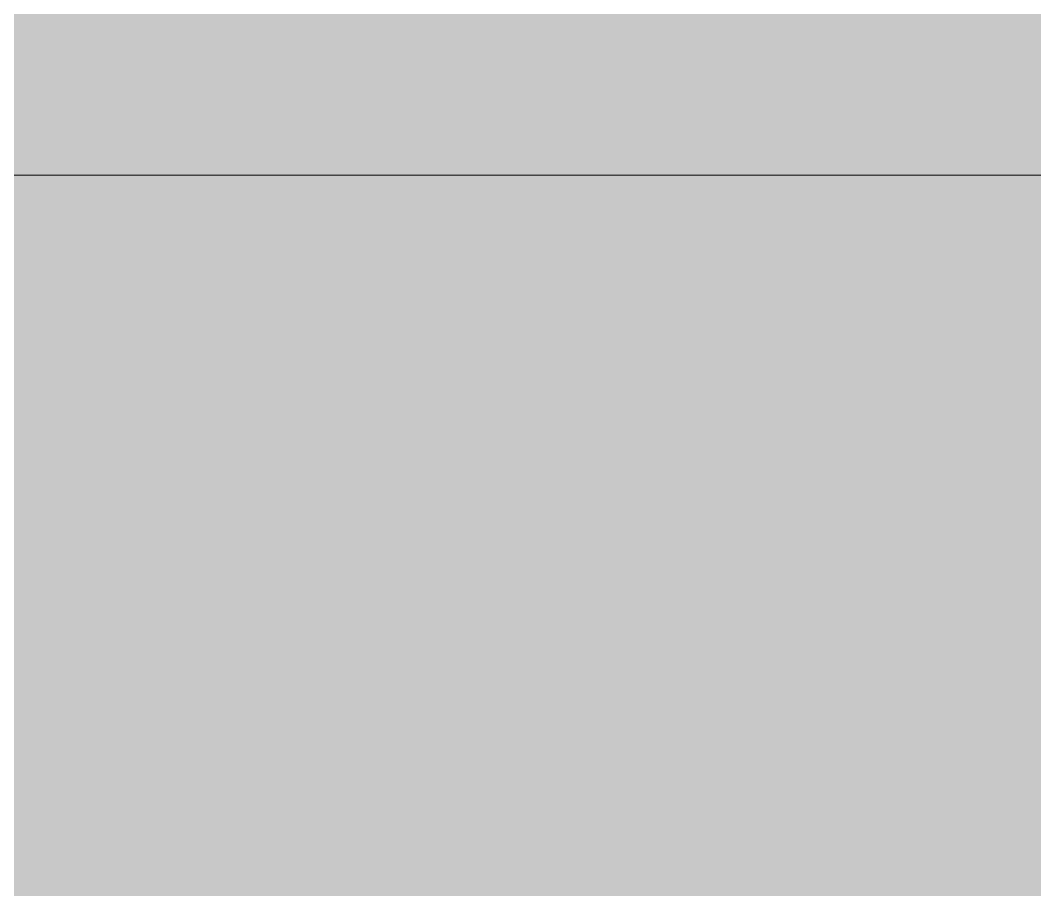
# Model space of a CAD drawing. Header units: inches. Extents: x -4501 to -113, y 9396 to 12816.
# Drawn here: x -3242.01 to -3232.71, y 12073.42 to 12081.38 of the extents above; entities that cross this region are included whole.
import ezdxf

# ---------------------------------------------------------------- set-up
doc = ezdxf.new("R2010")
doc.units = ezdxf.units.IN
doc.header["$MEASUREMENT"] = 0
for name, color, linetype, lineweight in [('A-AREA-PATT-4', 41, 'Continuous', 9), ('A-WALL', 113, 'Continuous', 9), ('A-WALL-5', 113, 'Continuous', 5)]:
    doc.layers.add(name, color=color, linetype=linetype, lineweight=lineweight)

msp = doc.modelspace()

# ---------------------------------------------------------------- hatches: boundary and pattern name
at = {"layer": 'A-AREA-PATT-4'}
h = msp.add_hatch(color=256, dxfattribs=at)
h.paths.add_polyline_path([(-3292.2479, 11718.9894), (-3256.8729, 11719.0519), (-3256.8729, 11720.9894), (-3254.8729, 11720.9894), (-3254.8729, 11721.9894), (-3201.1229, 11721.9894), (-3201.1229, 11723.9894), (-3236.8729, 11723.9894), (-3236.8729, 11753.9894), (-3201.1229, 11753.9894), (-3201.1229, 11745.9894), (-3161.7052, 11745.9894), (-3161.7052, 11769.0315), (-3162.0802, 11769.0315), (-3162.0802, 11793.0315), (-3161.7052, 11793.0315), (-3161.7052, 11815.6144), (-3140.1237, 11815.6144), (-3140.1237, 11816.0736), (-3212.8302, 11815.9948), (-3212.8834, 11814.133), (-3213.027, 11813.9894), (-3213.9231, 11813.9683), (-3213.9231, 11813.7394), (-3216.5463, 11813.7394), (-3216.5463, 11813.4894), (-3217.1368, 11813.4894), (-3217.1368, 11813.7394), (-3217.7274, 11813.7394), (-3217.7274, 11813.4894), (-3218.3179, 11813.4894), (-3218.3179, 11813.7394), (-3218.9085, 11813.7394), (-3218.9085, 11813.4894), (-3219.499, 11813.4894), (-3219.499, 11813.7394), (-3220.0896, 11813.7394), (-3220.0896, 11813.4894), (-3220.6801, 11813.4894), (-3220.6801, 11813.7394), (-3230.1695, 11813.7394), (-3230.1695, 11813.4894), (-3231.8743, 11813.4894), (-3231.8743, 11813.7394), (-3235.7372, 11813.7394), (-3235.7372, 11813.9894), (-3236.6333, 11813.9894), (-3236.8302, 11814.1862), (-3236.8302, 11816.0736), (-3260.8302, 11816.0736), (-3260.8302, 11852.0736), (-3232.3037, 11852.0736), (-3232.3037, 11862.5215), (-3215.8037, 11862.5215), (-3215.8037, 11852.0736), (-3208.3037, 11852.0736), (-3208.3037, 11862.5215), (-3191.8037, 11862.5215), (-3191.8037, 11852.0736), (-3184.3037, 11852.0736), (-3184.3037, 11862.5215), (-3167.8037, 11862.5215), (-3167.8037, 11852.0736), (-3140.1237, 11852.0736), (-3140.1237, 11957.6863), (-3151.727, 11957.6863), (-3151.727, 11975.6863), (-3147.727, 11975.6863), (-3147.727, 12011.6863), (-3151.727, 12011.6863), (-3151.727, 12029.6863), (-3140.1237, 12029.6863), (-3140.1237, 12079.9644), (-3299.352, 12079.9644), (-3299.352, 11909.2583), (-3304.102, 11909.2583), (-3304.102, 12051.0644), (-3306.227, 12051.0644), (-3306.227, 12055.8144), (-3304.102, 12055.8144), (-3304.102, 12079.9644), (-3307.352, 12079.9644), (-3307.352, 12056.8144), (-3308.4618, 12056.8144), (-3308.5395, 12056.3144), (-3308.9921, 12056.3144), (-3308.9921, 12056.8144), (-3325.5373, 12056.8144), (-3325.602, 12056.3144), (-3325.6667, 12056.3144), (-3325.6667, 12056.8144), (-3335.352, 12056.8144), (-3335.352, 12079.9644), (-3337.102, 12079.9644), (-3337.102, 12055.8144), (-3336.227, 12055.8144), (-3336.227, 12051.0644), (-3341.852, 12051.0644), (-3341.852, 12079.9644), (-3422.1237, 12079.9644), (-3422.1237, 11721.9894), (-3417.602, 11721.9894), (-3417.602, 11751.9894), (-3357.602, 11751.9894), (-3357.602, 11767.3644), (-3352.852, 11767.3644), (-3352.852, 11756.7394), (-3350.2999, 11756.7394), (-3350.2999, 11757.4894), (-3347.7999, 11757.4894), (-3347.7999, 11756.7394), (-3325.5499, 11756.7394), (-3325.5499, 11755.3644), (-3305.5499, 11755.3644), (-3305.5499, 11756.7394), (-3305.2999, 11756.7394), (-3305.2999, 11757.4894), (-3302.7999, 11757.4894), (-3302.7999, 11756.7394), (-3295.8729, 11756.7394), (-3295.8729, 11721.9894), (-3294.8729, 11721.9894), (-3294.8729, 11720.9894), (-3292.8729, 11720.9894), (-3292.8729, 11719.0519), (-3292.2479, 11719.0519)], flags=0)
h.paths.add_polyline_path([(-3291.8565, 11720.9894), (-3292.8729, 11720.9894), (-3292.8729, 11756.9894), (-3291.1229, 11756.9894), (-3291.1229, 11720.9894)], flags=0)
h.paths.add_polyline_path([(-3341.3947, 11721.9894), (-3300.6229, 11721.9894), (-3300.6229, 11751.9894), (-3302.7999, 11751.9894), (-3302.7999, 11751.2394), (-3305.2999, 11751.2394), (-3305.2999, 11751.9894), (-3305.5499, 11751.9894), (-3305.5499, 11753.9894), (-3327.5499, 11753.9894), (-3327.5499, 11755.3644), (-3347.5499, 11755.3644), (-3347.5499, 11751.9894), (-3347.7999, 11751.9894), (-3347.7999, 11751.2394), (-3350.2999, 11751.2394), (-3350.2999, 11751.9894), (-3352.852, 11751.9894), (-3352.852, 11721.9894), (-3345.352, 11721.9894)], flags=0)
h.paths.add_polyline_path([(-3341.3947, 11723.7643), (-3345.352, 11723.7643), (-3345.352, 11749.7643), (-3320.352, 11749.7643), (-3320.352, 11723.7643)], flags=0)
h.paths.add_polyline_path([(-3419.602, 11758.0132), (-3419.602, 11777.9656), (-3411.8757, 11777.9656), (-3410.9113, 11777.8386), (-3410.0126, 11777.4664), (-3409.2409, 11776.8742), (-3408.6487, 11776.1025), (-3408.2765, 11775.2038), (-3408.1495, 11773.6112), (-3408.1495, 11772.8511), (-3405.1257, 11773.1988), (-3404.1257, 11774.3905), (-3403.1257, 11774.9573), (-3401.6162, 11775.3151), (-3400.1257, 11775.4894), (-3398.1333, 11775.3151), (-3395.602, 11774.5865), (-3394.1257, 11774.0492), (-3391.8683, 11772.938), (-3390.1257, 11771.7292), (-3389.1257, 11770.7292), (-3388.6257, 11769.8631), (-3388.1257, 11768.4894), (-3388.1257, 11767.4894), (-3388.6257, 11766.1157), (-3389.1257, 11765.2496), (-3390.1257, 11764.2496), (-3392.1257, 11762.8622), (-3394.1257, 11761.9296), (-3396.1257, 11761.2016), (-3398.1333, 11760.6637), (-3400.1257, 11760.4894), (-3401.6162, 11760.6637), (-3402.1257, 11760.7535), (-3403.1257, 11761.0215), (-3404.1257, 11761.5883), (-3405.1257, 11762.78), (-3408.1495, 11763.1277), (-3408.1495, 11761.7394), (-3408.2765, 11760.775), (-3408.6487, 11759.8763), (-3409.2409, 11759.1046), (-3410.0126, 11758.5124), (-3410.9113, 11758.1401), (-3411.8757, 11758.0132), (-3417.602, 11758.0132)], flags=0)
h.paths.add_polyline_path([(-3409.2409, 11783.9894), (-3419.602, 11783.9894), (-3419.602, 11864.5083), (-3417.602, 11864.5083), (-3417.602, 11869.2583), (-3394.477, 11869.2583), (-3394.477, 11864.5083), (-3395.602, 11864.5083), (-3395.602, 11783.9894), (-3408.6487, 11783.9894)], flags=0)
h.paths.add_polyline_path([(-3352.852, 11799.3644), (-3357.602, 11799.3644), (-3357.602, 11864.5083), (-3360.477, 11864.5083), (-3360.477, 11869.2583), (-3353.2895, 11869.2583), (-3353.2895, 11870.0083), (-3350.7895, 11870.0083), (-3350.7895, 11869.2583), (-3350.5395, 11869.2583), (-3350.5395, 11867.8833), (-3330.5395, 11867.8833), (-3330.5395, 11869.2583), (-3308.2895, 11869.2583), (-3308.2895, 11870.0083), (-3305.7895, 11870.0083), (-3305.7895, 11869.2583), (-3304.102, 11869.2583), (-3304.102, 11873.2583), (-3299.352, 11873.2583), (-3299.352, 11807.0083), (-3305.7895, 11807.0083), (-3305.7895, 11806.2583), (-3308.2895, 11806.2583), (-3308.2895, 11807.0083), (-3308.5395, 11807.0083), (-3308.5395, 11810.3833), (-3328.5395, 11810.3833), (-3328.5395, 11809.0083), (-3350.5395, 11809.0083), (-3350.5395, 11807.0083), (-3350.7895, 11807.0083), (-3350.7895, 11806.2583), (-3352.852, 11806.2583), (-3352.852, 11804.9647)], flags=0)
h.paths.add_polyline_path([(-3349.4428, 11810.3833), (-3330.5395, 11810.3833), (-3330.5395, 11811.7583), (-3308.2895, 11811.7583), (-3308.2895, 11812.5083), (-3305.7895, 11812.5083), (-3305.7895, 11811.7583), (-3304.102, 11811.7583), (-3304.102, 11835.7583), (-3352.852, 11835.7583), (-3352.852, 11812.5083), (-3350.7895, 11812.5083), (-3350.7895, 11811.7583), (-3350.5395, 11811.7583), (-3350.5395, 11810.3833)], flags=0)
h.paths.add_polyline_path([(-3304.102, 11840.5083), (-3304.102, 11864.5083), (-3305.7895, 11864.5083), (-3305.7895, 11863.7583), (-3308.2895, 11863.7583), (-3308.2895, 11864.5083), (-3308.5395, 11864.5083), (-3308.5395, 11867.8833), (-3328.5395, 11867.8833), (-3328.5395, 11866.5083), (-3350.5395, 11866.5083), (-3350.5395, 11864.5083), (-3350.7895, 11864.5083), (-3350.7895, 11863.7583), (-3352.852, 11863.7583), (-3352.852, 11840.5083), (-3312.2502, 11840.5083)], flags=0)
h.paths.add_polyline_path([(-3161.402, 11908.1333), (-3209.402, 11908.1333), (-3209.402, 11943.1333), (-3203.402, 11943.1333), (-3203.402, 11944.1333), (-3167.402, 11944.1333), (-3167.402, 11943.1333), (-3161.402, 11943.1333), (-3161.402, 11912.1333)], flags=0)
h.paths.add_polyline_path([(-3419.602, 11910.6997), (-3419.602, 11928.6997), (-3401.602, 11928.6997), (-3401.602, 11910.6997)], flags=0)
h.paths.add_polyline_path([(-3351.5395, 11932.6997), (-3420.102, 11932.6997), (-3420.102, 12010.6997), (-3340.102, 12010.6997), (-3340.102, 11932.6997), (-3350.5395, 11932.6997)], flags=0)
h.paths.add_polyline_path([(-3241.227, 11955.1966), (-3248.727, 11955.1966), (-3248.727, 12039.1966), (-3213.727, 12039.1966), (-3213.727, 12033.1966), (-3212.727, 12033.1966), (-3212.727, 11961.1966), (-3213.727, 11961.1966), (-3213.727, 11955.1966)], flags=0)
h.paths.add_polyline_path([(-3195.6722, 11964.1966), (-3197.727, 11964.1966), (-3197.727, 12024.1966), (-3167.727, 12024.1966), (-3167.727, 11964.1966)], flags=0)
h.paths.add_polyline_path([(-3411.6244, 12012.6315), (-3419.602, 12012.6315), (-3419.602, 12030.6315), (-3401.602, 12030.6315), (-3401.602, 12012.6315)], flags=0)
at = {"layer": 'A-WALL-5'}
msp.add_hatch(color=256, dxfattribs=at).paths.add_polyline_path([(-3214.1112, 12079.9644), (-3214.1112, 12085.0894), (-3252.1362, 12085.0894), (-3252.1362, 12079.9644), (-3241.227, 12079.9644)], flags=0)

# ---------------------------------------------------------------- linework, layer by layer
at = {"layer": 'A-WALL'}
msp.add_line((-3214.1112, 12079.9644), (-3252.1362, 12079.9644), dxfattribs=at)

doc.saveas('drawing.dxf')
